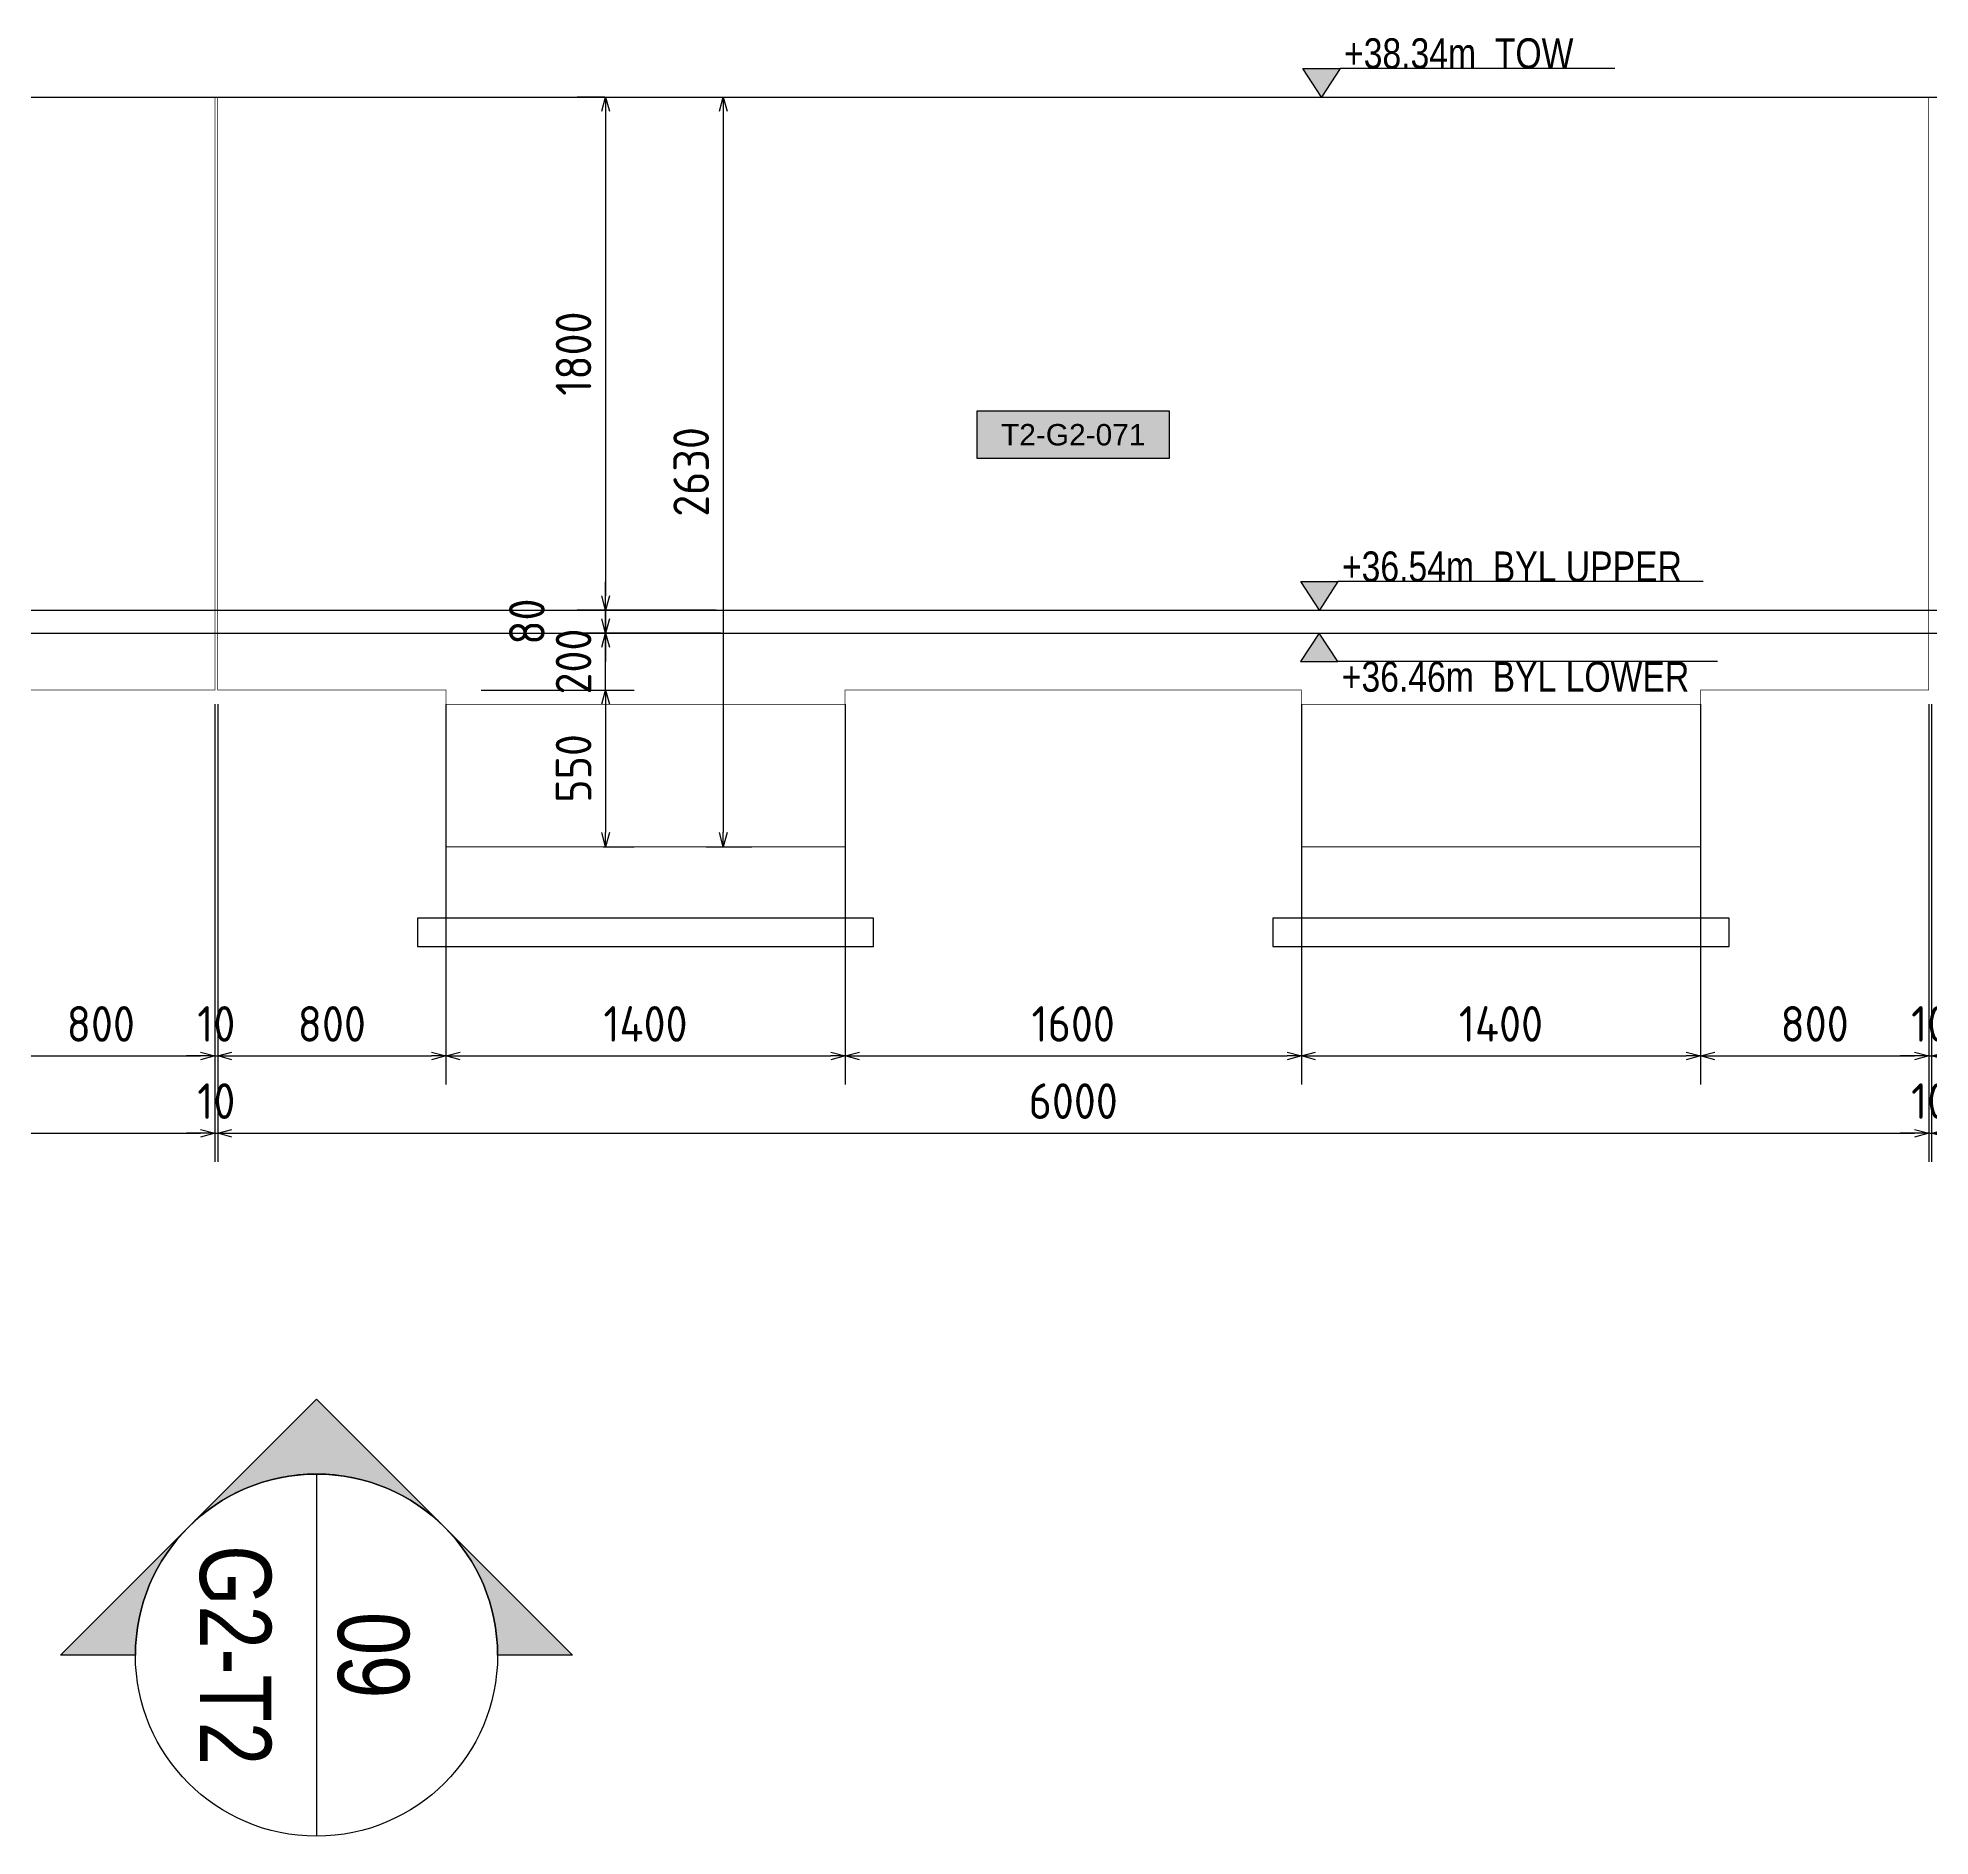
# Model space of a CAD drawing. Header units: centimetres. Extents: x -6122352 to 6876996, y -1694241 to 2592194.
# Drawn here: x 3340852 to 3347488, y 655946 to 662253 of the extents above; entities that cross this region are included whole.
import ezdxf
from ezdxf.enums import TextEntityAlignment as Align

# ---------------------------------------------------------------- set-up
doc = ezdxf.new("R2010")
doc.units = ezdxf.units.CM
doc.header["$MEASUREMENT"] = 0
doc.header["$PDMODE"] = 66
doc.header["$PDSIZE"] = 100
for name, pattern in [('CENTER', [2, 1.25, -0.25, 0.25, -0.25]), ('DASHED2', [0.375, 0.25, -0.125]), ('HIDDEN', [0.375, 0.25, -0.125])]:
    doc.linetypes.add(name, pattern=pattern)
doc.layers.get('Defpoints').update_dxf_attribs({"color": 255, "linetype": 'CENTER'})
for name, color, linetype in [('00-MI-DIM', 7, 'Continuous'), ('@MI-TYPE-01', 30, 'Continuous'), ('@MI-TYPE-02', 6, 'Continuous'), ('JML-Dimension', 1, 'Continuous'), ('PANEL-TAGS', 7, 'Continuous'), ('SECTION', 130, 'Continuous')]:
    doc.layers.add(name, color=color, linetype=linetype)
doc.styles.add('Arial Narrow', font='ARIALN.TTF', dxfattribs={"width": 0.95, "height": 500})
doc.styles.add('PANELTAG_STYLE', font='arial.ttf')
doc.styles.add('Schueco-BEMSTIL', font='isocpeur.ttf', dxfattribs={"width": 0.9})
doc.styles.add('txt-Pisa-std', font='arial.ttf', dxfattribs={"width": 0.8})
doc.dimstyles.new('MI- JWC-TXT-2.5 MM', dxfattribs={"dimscale": 1.5, "dimtxt": 2.5, "dimasz": 1, "dimexe": 2, "dimexo": 1, "dimgap": 1, "dimtad": 1, "dimdec": 0, "dimdsep": 46, "dimtxsty": 'Schueco-BEMSTIL', "dimblk": 'OPEN30', "dimcen": 0, "dimdle": 2, "dimclrd": 140, "dimclre": 8, "dimclrt": 40, "dimadec": 0, "dimazin": 2, "dimtfac": 1, "dimtdec": 0, "dimtix": 1, "dimtmove": 2, "dimatfit": 3, "dimldrblk": 'OPEN', "dimfxl": 2, "dimlwd": -1, "dimlwe": -1, "dimarcsym": 0})

# ---------------------------------------------------------------- blocks, each defined once
blk = doc.blocks.new('T2-ELE FT')
at = {"color": 12, "linetype": 'HIDDEN', "ltscale": 5, "const_width": 2}
blk.add_lwpolyline([(30306558.2, 1676365.9), (30306558.2, 1676865.9), (30307958.2, 1676865.9), (30307958.2, 1676365.9)], dxfattribs=at)
at = {"color": 12, "ltscale": 20, "const_width": 2}
blk.add_lwpolyline([(30306558.2, 1676365.9), (30307958.2, 1676365.9), (30307958.2, 1676115.9), (30306558.2, 1676115.9)], close=True, dxfattribs=at)
at = {"color": 8, "ltscale": 20}
blk.add_lwpolyline([(30306458.2, 1676115.9), (30308058.2, 1676115.9), (30308058.2, 1676015.9), (30306458.2, 1676015.9)], close=True, dxfattribs=at)
blk = doc.blocks.new('_Open30')
at = {"color": 0, "linetype": 'ByBlock', "lineweight": -2}
for p, q in [((-1, 0.27), (0, 0)), ((0, 0), (-1, -0.27)), ((0, 0), (-1, 0))]:
    blk.add_line(p, q, dxfattribs=at)
blk = doc.blocks.new('*D2177')
at = {"layer": '@MI-TYPE-01', "color": 8, "transparency": 16777216}
for p, q in [((3340672.5, 659915.6), (3340672.5, 658582.1)), ((3341472.5, 659915.6), (3341472.5, 658582.1))]:
    blk.add_line(p, q, dxfattribs=at)
at = {"layer": '@MI-TYPE-01', "color": 140, "transparency": 16777216}
blk.add_line((3340722.5, 658682.1), (3341422.5, 658682.1), dxfattribs=at)
at = {"layer": 'Defpoints', "color": 0, "transparency": 16777216}
for p in [(3340672.5, 659965.6), (3341472.5, 659965.6), (3341472.5, 658682.1)]:
    blk.add_point(p, dxfattribs=at)
at = {"layer": '@MI-TYPE-01', "color": 140, "transparency": 16777216, "xscale": 50, "yscale": 50, "zscale": 50, "rotation": 180}
blk.add_blockref('_Open30', (3340672.5, 658682.1), dxfattribs=at)
at = {"layer": '@MI-TYPE-01', "color": 140, "transparency": 16777216, "xscale": 50, "yscale": 50, "zscale": 50}
blk.add_blockref('_Open30', (3341472.5, 658682.1), dxfattribs=at)
at = {"layer": '@MI-TYPE-01', "color": 40, "transparency": 16777216, "insert": (3341072.5, 658794.6), "char_height": 125, "attachment_point": 5, "style": 'Schueco-BEMSTIL'}
blk.add_mtext('800', dxfattribs=at)
blk = doc.blocks.new('_Open')
at = {"color": 0, "linetype": 'ByBlock', "lineweight": -2}
for p, q in [((-1, 0.2), (0, 0)), ((-1, -0.2), (0, 0)), ((0, 0), (-1, 0))]:
    blk.add_line(p, q, dxfattribs=at)
blk = doc.blocks.new('*D2178')
at = {"layer": '@MI-TYPE-01', "color": 8, "transparency": 16777216}
for p, q in [((3341472.5, 659915.6), (3341472.5, 658582.1)), ((3341482.5, 659915.6), (3341482.5, 658582.1))]:
    blk.add_line(p, q, dxfattribs=at)
at = {"layer": '@MI-TYPE-01', "color": 140, "transparency": 16777216}
for p, q in [((3341422.5, 658682.1), (3341372.5, 658682.1)), ((3341472.5, 658682.1), (3341482.5, 658682.1)), ((3341532.5, 658682.1), (3341582.5, 658682.1))]:
    blk.add_line(p, q, dxfattribs=at)
at = {"layer": 'Defpoints', "color": 0, "transparency": 16777216}
for p in [(3341472.5, 659965.6), (3341482.5, 659965.6), (3341482.5, 658682.1)]:
    blk.add_point(p, dxfattribs=at)
at = {"layer": '@MI-TYPE-01', "color": 140, "transparency": 16777216, "xscale": 50, "yscale": 50, "zscale": 50}
blk.add_blockref('_Open30', (3341472.5, 658682.1), dxfattribs=at)
at = {"layer": '@MI-TYPE-01', "color": 140, "transparency": 16777216, "xscale": 50, "yscale": 50, "zscale": 50, "rotation": 180}
blk.add_blockref('_Open30', (3341482.5, 658682.1), dxfattribs=at)
at = {"layer": '@MI-TYPE-01', "color": 40, "transparency": 16777216, "insert": (3341477.5, 658794.6), "char_height": 125, "attachment_point": 5, "style": 'Schueco-BEMSTIL'}
blk.add_mtext('10', dxfattribs=at)
blk = doc.blocks.new('*D2179')
at = {"layer": '@MI-TYPE-01', "color": 8, "transparency": 16777216}
for p, q in [((3341482.5, 659915.6), (3341482.5, 658582.1)), ((3342282.5, 659915.6), (3342282.5, 658582.1))]:
    blk.add_line(p, q, dxfattribs=at)
at = {"layer": '@MI-TYPE-01', "color": 140, "transparency": 16777216}
blk.add_line((3341532.5, 658682.1), (3342232.5, 658682.1), dxfattribs=at)
at = {"layer": 'Defpoints', "color": 0, "transparency": 16777216}
for p in [(3341482.5, 659965.6), (3342282.5, 659965.6), (3342282.5, 658682.1)]:
    blk.add_point(p, dxfattribs=at)
at = {"layer": '@MI-TYPE-01', "color": 140, "transparency": 16777216, "xscale": 50, "yscale": 50, "zscale": 50, "rotation": 180}
blk.add_blockref('_Open30', (3341482.5, 658682.1), dxfattribs=at)
at = {"layer": '@MI-TYPE-01', "color": 140, "transparency": 16777216, "xscale": 50, "yscale": 50, "zscale": 50}
blk.add_blockref('_Open30', (3342282.5, 658682.1), dxfattribs=at)
at = {"layer": '@MI-TYPE-01', "color": 40, "transparency": 16777216, "insert": (3341882.5, 658794.6), "char_height": 125, "attachment_point": 5, "style": 'Schueco-BEMSTIL'}
blk.add_mtext('800', dxfattribs=at)
blk = doc.blocks.new('*D2180')
at = {"layer": '@MI-TYPE-01', "color": 8, "transparency": 16777216}
for p, q in [((3342282.5, 659915.6), (3342282.5, 658582.1)), ((3343682.5, 659915.6), (3343682.5, 658582.1))]:
    blk.add_line(p, q, dxfattribs=at)
at = {"layer": '@MI-TYPE-01', "color": 140, "transparency": 16777216}
blk.add_line((3342332.5, 658682.1), (3343632.5, 658682.1), dxfattribs=at)
at = {"layer": 'Defpoints', "color": 0, "transparency": 16777216}
for p in [(3342282.5, 659965.6), (3343682.5, 659965.6), (3343682.5, 658682.1)]:
    blk.add_point(p, dxfattribs=at)
at = {"layer": '@MI-TYPE-01', "color": 140, "transparency": 16777216, "xscale": 50, "yscale": 50, "zscale": 50, "rotation": 180}
blk.add_blockref('_Open30', (3342282.5, 658682.1), dxfattribs=at)
at = {"layer": '@MI-TYPE-01', "color": 140, "transparency": 16777216, "xscale": 50, "yscale": 50, "zscale": 50}
blk.add_blockref('_Open30', (3343682.5, 658682.1), dxfattribs=at)
at = {"layer": '@MI-TYPE-01', "color": 40, "transparency": 16777216, "insert": (3342982.5, 658794.6), "char_height": 125, "attachment_point": 5, "style": 'Schueco-BEMSTIL'}
blk.add_mtext('1400', dxfattribs=at)
blk = doc.blocks.new('*D2181')
at = {"layer": '@MI-TYPE-01', "color": 8, "transparency": 16777216}
for p, q in [((3343682.5, 659915.6), (3343682.5, 658582.1)), ((3345282.5, 659915.6), (3345282.5, 658582.1))]:
    blk.add_line(p, q, dxfattribs=at)
at = {"layer": '@MI-TYPE-01', "color": 140, "transparency": 16777216}
blk.add_line((3343732.5, 658682.1), (3345232.5, 658682.1), dxfattribs=at)
at = {"layer": 'Defpoints', "color": 0, "transparency": 16777216}
for p in [(3343682.5, 659965.6), (3345282.5, 659965.6), (3345282.5, 658682.1)]:
    blk.add_point(p, dxfattribs=at)
at = {"layer": '@MI-TYPE-01', "color": 140, "transparency": 16777216, "xscale": 50, "yscale": 50, "zscale": 50, "rotation": 180}
blk.add_blockref('_Open30', (3343682.5, 658682.1), dxfattribs=at)
at = {"layer": '@MI-TYPE-01', "color": 140, "transparency": 16777216, "xscale": 50, "yscale": 50, "zscale": 50}
blk.add_blockref('_Open30', (3345282.5, 658682.1), dxfattribs=at)
at = {"layer": '@MI-TYPE-01', "color": 40, "transparency": 16777216, "insert": (3344482.5, 658794.6), "char_height": 125, "attachment_point": 5, "style": 'Schueco-BEMSTIL'}
blk.add_mtext('1600', dxfattribs=at)
blk = doc.blocks.new('*D2182')
at = {"layer": '@MI-TYPE-01', "color": 8, "transparency": 16777216}
for p, q in [((3345282.5, 659915.6), (3345282.5, 658582.1)), ((3346682.5, 659915.6), (3346682.5, 658582.1))]:
    blk.add_line(p, q, dxfattribs=at)
at = {"layer": '@MI-TYPE-01', "color": 140, "transparency": 16777216}
blk.add_line((3345332.5, 658682.1), (3346632.5, 658682.1), dxfattribs=at)
at = {"layer": 'Defpoints', "color": 0, "transparency": 16777216}
for p in [(3345282.5, 659965.6), (3346682.5, 659965.6), (3346682.5, 658682.1)]:
    blk.add_point(p, dxfattribs=at)
at = {"layer": '@MI-TYPE-01', "color": 140, "transparency": 16777216, "xscale": 50, "yscale": 50, "zscale": 50, "rotation": 180}
blk.add_blockref('_Open30', (3345282.5, 658682.1), dxfattribs=at)
at = {"layer": '@MI-TYPE-01', "color": 140, "transparency": 16777216, "xscale": 50, "yscale": 50, "zscale": 50}
blk.add_blockref('_Open30', (3346682.5, 658682.1), dxfattribs=at)
at = {"layer": '@MI-TYPE-01', "color": 40, "transparency": 16777216, "insert": (3345982.5, 658794.6), "char_height": 125, "attachment_point": 5, "style": 'Schueco-BEMSTIL'}
blk.add_mtext('1400', dxfattribs=at)
blk = doc.blocks.new('*D2170')
at = {"layer": '@MI-TYPE-01', "color": 8, "transparency": 16777216}
for p, q in [((3346682.5, 659915.6), (3346682.5, 658582.1)), ((3347482.5, 659915.6), (3347482.5, 658582.1))]:
    blk.add_line(p, q, dxfattribs=at)
at = {"layer": '@MI-TYPE-01', "color": 140, "transparency": 16777216}
blk.add_line((3346732.5, 658682.1), (3347432.5, 658682.1), dxfattribs=at)
at = {"layer": 'Defpoints', "color": 0, "transparency": 16777216}
for p in [(3346682.5, 659965.6), (3347482.5, 659965.6), (3347482.5, 658682.1)]:
    blk.add_point(p, dxfattribs=at)
at = {"layer": '@MI-TYPE-01', "color": 140, "transparency": 16777216, "xscale": 50, "yscale": 50, "zscale": 50, "rotation": 180}
blk.add_blockref('_Open30', (3346682.5, 658682.1), dxfattribs=at)
at = {"layer": '@MI-TYPE-01', "color": 140, "transparency": 16777216, "xscale": 50, "yscale": 50, "zscale": 50}
blk.add_blockref('_Open30', (3347482.5, 658682.1), dxfattribs=at)
at = {"layer": '@MI-TYPE-01', "color": 40, "transparency": 16777216, "insert": (3347082.5, 658794.6), "char_height": 125, "attachment_point": 5, "style": 'Schueco-BEMSTIL'}
blk.add_mtext('800', dxfattribs=at)
blk = doc.blocks.new('*D2171')
at = {"layer": '@MI-TYPE-01', "color": 8, "transparency": 16777216}
for p, q in [((3347482.5, 659915.6), (3347482.5, 658582.1)), ((3347492.5, 659915.6), (3347492.5, 658582.1))]:
    blk.add_line(p, q, dxfattribs=at)
at = {"layer": '@MI-TYPE-01', "color": 140, "transparency": 16777216}
for p, q in [((3347432.5, 658682.1), (3347382.5, 658682.1)), ((3347482.5, 658682.1), (3347492.5, 658682.1)), ((3347542.5, 658682.1), (3347592.5, 658682.1))]:
    blk.add_line(p, q, dxfattribs=at)
at = {"layer": 'Defpoints', "color": 0, "transparency": 16777216}
for p in [(3347482.5, 659965.6), (3347492.5, 659965.6), (3347492.5, 658682.1)]:
    blk.add_point(p, dxfattribs=at)
at = {"layer": '@MI-TYPE-01', "color": 140, "transparency": 16777216, "xscale": 50, "yscale": 50, "zscale": 50}
blk.add_blockref('_Open30', (3347482.5, 658682.1), dxfattribs=at)
at = {"layer": '@MI-TYPE-01', "color": 140, "transparency": 16777216, "xscale": 50, "yscale": 50, "zscale": 50, "rotation": 180}
blk.add_blockref('_Open30', (3347492.5, 658682.1), dxfattribs=at)
at = {"layer": '@MI-TYPE-01', "color": 40, "transparency": 16777216, "insert": (3347487.5, 658794.6), "char_height": 125, "attachment_point": 5, "style": 'Schueco-BEMSTIL'}
blk.add_mtext('10', dxfattribs=at)
blk = doc.blocks.new('*D2156')
at = {"layer": '@MI-TYPE-01', "color": 8, "transparency": 16777216}
for p, q in [((3335472.5, 659915.6), (3335472.5, 658311.2)), ((3341472.5, 659915.6), (3341472.5, 658311.2))]:
    blk.add_line(p, q, dxfattribs=at)
at = {"layer": '@MI-TYPE-01', "color": 140, "transparency": 16777216}
blk.add_line((3335522.5, 658411.2), (3341422.5, 658411.2), dxfattribs=at)
at = {"layer": 'Defpoints', "color": 0, "transparency": 16777216}
for p in [(3335472.5, 659965.6), (3341472.5, 659965.6), (3341472.5, 658411.2)]:
    blk.add_point(p, dxfattribs=at)
at = {"layer": '@MI-TYPE-01', "color": 140, "transparency": 16777216, "xscale": 50, "yscale": 50, "zscale": 50, "rotation": 180}
blk.add_blockref('_Open30', (3335472.5, 658411.2), dxfattribs=at)
at = {"layer": '@MI-TYPE-01', "color": 140, "transparency": 16777216, "xscale": 50, "yscale": 50, "zscale": 50}
blk.add_blockref('_Open30', (3341472.5, 658411.2), dxfattribs=at)
at = {"layer": '@MI-TYPE-01', "color": 40, "transparency": 16777216, "insert": (3338472.5, 658523.7), "char_height": 125, "attachment_point": 5, "style": 'Schueco-BEMSTIL'}
blk.add_mtext('6000', dxfattribs=at)
blk = doc.blocks.new('*D2157')
at = {"layer": '@MI-TYPE-01', "color": 8, "transparency": 16777216}
for p, q in [((3341472.5, 659915.6), (3341472.5, 658311.2)), ((3341482.5, 659915.6), (3341482.5, 658311.2))]:
    blk.add_line(p, q, dxfattribs=at)
at = {"layer": '@MI-TYPE-01', "color": 140, "transparency": 16777216}
for p, q in [((3341422.5, 658411.2), (3341372.5, 658411.2)), ((3341472.5, 658411.2), (3341482.5, 658411.2)), ((3341532.5, 658411.2), (3341582.5, 658411.2))]:
    blk.add_line(p, q, dxfattribs=at)
at = {"layer": 'Defpoints', "color": 0, "transparency": 16777216}
for p in [(3341472.5, 659965.6), (3341482.5, 659965.6), (3341482.5, 658411.2)]:
    blk.add_point(p, dxfattribs=at)
at = {"layer": '@MI-TYPE-01', "color": 140, "transparency": 16777216, "xscale": 50, "yscale": 50, "zscale": 50}
blk.add_blockref('_Open30', (3341472.5, 658411.2), dxfattribs=at)
at = {"layer": '@MI-TYPE-01', "color": 140, "transparency": 16777216, "xscale": 50, "yscale": 50, "zscale": 50, "rotation": 180}
blk.add_blockref('_Open30', (3341482.5, 658411.2), dxfattribs=at)
at = {"layer": '@MI-TYPE-01', "color": 40, "transparency": 16777216, "insert": (3341477.5, 658523.7), "char_height": 125, "attachment_point": 5, "style": 'Schueco-BEMSTIL'}
blk.add_mtext('10', dxfattribs=at)
blk = doc.blocks.new('*D2158')
at = {"layer": '@MI-TYPE-01', "color": 8, "transparency": 16777216}
for p, q in [((3341482.5, 659915.6), (3341482.5, 658311.2)), ((3347482.5, 659915.6), (3347482.5, 658311.2))]:
    blk.add_line(p, q, dxfattribs=at)
at = {"layer": '@MI-TYPE-01', "color": 140, "transparency": 16777216}
blk.add_line((3341532.5, 658411.2), (3347432.5, 658411.2), dxfattribs=at)
at = {"layer": 'Defpoints', "color": 0, "transparency": 16777216}
for p in [(3341482.5, 659965.6), (3347482.5, 659965.6), (3347482.5, 658411.2)]:
    blk.add_point(p, dxfattribs=at)
at = {"layer": '@MI-TYPE-01', "color": 140, "transparency": 16777216, "xscale": 50, "yscale": 50, "zscale": 50, "rotation": 180}
blk.add_blockref('_Open30', (3341482.5, 658411.2), dxfattribs=at)
at = {"layer": '@MI-TYPE-01', "color": 140, "transparency": 16777216, "xscale": 50, "yscale": 50, "zscale": 50}
blk.add_blockref('_Open30', (3347482.5, 658411.2), dxfattribs=at)
at = {"layer": '@MI-TYPE-01', "color": 40, "transparency": 16777216, "insert": (3344482.5, 658523.7), "char_height": 125, "attachment_point": 5, "style": 'Schueco-BEMSTIL'}
blk.add_mtext('6000', dxfattribs=at)
blk = doc.blocks.new('*D2159')
at = {"layer": '@MI-TYPE-01', "color": 8, "transparency": 16777216}
for p, q in [((3347482.5, 659915.6), (3347482.5, 658311.2)), ((3347492.5, 659915.6), (3347492.5, 658311.2))]:
    blk.add_line(p, q, dxfattribs=at)
at = {"layer": '@MI-TYPE-01', "color": 140, "transparency": 16777216}
for p, q in [((3347432.5, 658411.2), (3347382.5, 658411.2)), ((3347482.5, 658411.2), (3347492.5, 658411.2)), ((3347542.5, 658411.2), (3347592.5, 658411.2))]:
    blk.add_line(p, q, dxfattribs=at)
at = {"layer": 'Defpoints', "color": 0, "transparency": 16777216}
for p in [(3347482.5, 659965.6), (3347492.5, 659965.6), (3347492.5, 658411.2)]:
    blk.add_point(p, dxfattribs=at)
at = {"layer": '@MI-TYPE-01', "color": 140, "transparency": 16777216, "xscale": 50, "yscale": 50, "zscale": 50}
blk.add_blockref('_Open30', (3347482.5, 658411.2), dxfattribs=at)
at = {"layer": '@MI-TYPE-01', "color": 140, "transparency": 16777216, "xscale": 50, "yscale": 50, "zscale": 50, "rotation": 180}
blk.add_blockref('_Open30', (3347492.5, 658411.2), dxfattribs=at)
at = {"layer": '@MI-TYPE-01', "color": 40, "transparency": 16777216, "insert": (3347487.5, 658523.7), "char_height": 125, "attachment_point": 5, "style": 'Schueco-BEMSTIL'}
blk.add_mtext('10', dxfattribs=at)
blk = doc.blocks.new('PANELTAG')
at = {"layer": 'PANEL-TAGS', "color": 1}
blk.add_lwpolyline([(-13.5, -3.3), (13.5, -3.3), (13.5, 3.3), (-13.5, 3.3)], close=True, dxfattribs=at)
at = {"layer": 'PANEL-TAGS', "color": 40, "true_color": 0xffd700}
blk.add_solid([(-13.5, -3.3), (13.5, -3.3), (-13.5, 3.3), (13.5, 3.3)], dxfattribs=at)
at = {"layer": 'PANEL-TAGS', "color": 5, "style": 'PANELTAG_STYLE'}
blk.add_attdef('TAGNO', text='', height=3, dxfattribs=at).set_placement((0, 0), align=Align.CENTER)
blk = doc.blocks.new('*D2243')
at = {"layer": '@MI-TYPE-01', "color": 8, "transparency": 16777216}
for p, q in [((3343195.1, 662045.6), (3343355.2, 662045.6)), ((3343195.1, 659415.6), (3343355.2, 659415.6))]:
    blk.add_line(p, q, dxfattribs=at)
at = {"layer": '@MI-TYPE-01', "color": 140, "transparency": 16777216}
blk.add_line((3343255.2, 661995.6), (3343255.2, 659465.6), dxfattribs=at)
at = {"layer": 'Defpoints', "color": 0, "transparency": 16777216}
for p in [(3343145.1, 662045.6), (3343145.1, 659415.6), (3343255.2, 659415.6)]:
    blk.add_point(p, dxfattribs=at)
at = {"layer": '@MI-TYPE-01', "color": 140, "transparency": 16777216, "xscale": 50, "yscale": 50, "zscale": 50}
for p, rotation in [((3343255.2, 662045.6), 90), ((3343255.2, 659415.6), 270)]:
    blk.add_blockref('_Open30', p, dxfattribs=dict(at, rotation=rotation))
at = {"layer": '@MI-TYPE-01', "color": 40, "transparency": 16777216, "insert": (3343142.7, 660730.6), "char_height": 125, "attachment_point": 5, "rotation": 90, "style": 'Schueco-BEMSTIL'}
blk.add_mtext('2630', dxfattribs=at)
blk = doc.blocks.new('*D2244')
at = {"layer": '@MI-TYPE-01', "color": 8, "transparency": 16777216}
for p, q in [((3342839.5, 662045.6), (3342742.7, 662045.6)), ((3342839.5, 660245.6), (3342742.7, 660245.6))]:
    blk.add_line(p, q, dxfattribs=at)
at = {"layer": '@MI-TYPE-01', "color": 140, "transparency": 16777216}
blk.add_line((3342842.7, 661995.6), (3342842.7, 660295.6), dxfattribs=at)
at = {"layer": 'Defpoints', "color": 0, "transparency": 16777216}
for p in [(3342889.5, 662045.6), (3342842.7, 660245.6), (3342889.5, 660245.6)]:
    blk.add_point(p, dxfattribs=at)
at = {"layer": '@MI-TYPE-01', "color": 140, "transparency": 16777216, "xscale": 50, "yscale": 50, "zscale": 50}
for p, rotation in [((3342842.7, 662045.6), 90), ((3342842.7, 660245.6), 270)]:
    blk.add_blockref('_Open30', p, dxfattribs=dict(at, rotation=rotation))
at = {"layer": '@MI-TYPE-01', "color": 40, "transparency": 16777216, "insert": (3342730.2, 661145.6), "char_height": 125, "attachment_point": 5, "rotation": 90, "style": 'Schueco-BEMSTIL'}
blk.add_mtext('1800', dxfattribs=at)
blk = doc.blocks.new('*D2245')
at = {"layer": '@MI-TYPE-01', "color": 140, "transparency": 16777216}
for p, q in [((3342842.7, 660295.6), (3342842.7, 660345.6)), ((3342842.7, 660245.6), (3342842.7, 660165.6)), ((3342842.7, 660115.6), (3342842.7, 660065.6))]:
    blk.add_line(p, q, dxfattribs=at)
at = {"layer": '@MI-TYPE-01', "color": 8, "transparency": 16777216}
for p, q in [((3343230.3, 660245.6), (3342742.7, 660245.6)), ((3343247.4, 660165.6), (3342742.7, 660165.6))]:
    blk.add_line(p, q, dxfattribs=at)
at = {"layer": 'Defpoints', "color": 0, "transparency": 16777216}
for p in [(3343280.3, 660245.6), (3342842.7, 660165.6), (3343297.4, 660165.6)]:
    blk.add_point(p, dxfattribs=at)
at = {"layer": '@MI-TYPE-01', "color": 140, "transparency": 16777216, "xscale": 50, "yscale": 50, "zscale": 50}
for p, rotation in [((3342842.7, 660245.6), 270), ((3342842.7, 660165.6), 90)]:
    blk.add_blockref('_Open30', p, dxfattribs=dict(at, rotation=rotation))
at = {"layer": '@MI-TYPE-01', "color": 40, "transparency": 16777216, "insert": (3342566.6, 660205.6), "char_height": 125, "attachment_point": 5, "rotation": 90, "style": 'Schueco-BEMSTIL'}
blk.add_mtext('80', dxfattribs=at)
blk = doc.blocks.new('*D2246')
at = {"layer": '@MI-TYPE-01', "color": 8, "transparency": 16777216}
for p, q in [((3342406.2, 659965.6), (3342942.7, 659965.6)), ((3342834.3, 659415.6), (3342942.7, 659415.6))]:
    blk.add_line(p, q, dxfattribs=at)
at = {"layer": '@MI-TYPE-01', "color": 140, "transparency": 16777216}
blk.add_line((3342842.7, 659915.6), (3342842.7, 659465.6), dxfattribs=at)
at = {"layer": 'Defpoints', "color": 0, "transparency": 16777216}
for p in [(3342356.2, 659965.6), (3342784.3, 659415.6), (3342842.7, 659415.6)]:
    blk.add_point(p, dxfattribs=at)
at = {"layer": '@MI-TYPE-01', "color": 140, "transparency": 16777216, "xscale": 50, "yscale": 50, "zscale": 50}
for p, rotation in [((3342842.7, 659965.6), 90), ((3342842.7, 659415.6), 270)]:
    blk.add_blockref('_Open30', p, dxfattribs=dict(at, rotation=rotation))
at = {"layer": '@MI-TYPE-01', "color": 40, "transparency": 16777216, "insert": (3342730.2, 659690.6), "char_height": 125, "attachment_point": 5, "rotation": 90, "style": 'Schueco-BEMSTIL'}
blk.add_mtext('550', dxfattribs=at)
blk = doc.blocks.new('*D2242')
at = {"layer": '@MI-TYPE-01', "color": 140, "transparency": 16777216}
for p, q in [((3342842.7, 660215.6), (3342842.7, 660265.6)), ((3342842.7, 659965.6), (3342842.7, 660165.6)), ((3342842.7, 659915.6), (3342842.7, 659865.6))]:
    blk.add_line(p, q, dxfattribs=at)
at = {"layer": '@MI-TYPE-01', "color": 8, "transparency": 16777216}
for p, q in [((3342892.7, 660165.6), (3342942.7, 660165.6)), ((3342406.2, 659965.6), (3342942.7, 659965.6))]:
    blk.add_line(p, q, dxfattribs=at)
at = {"layer": 'Defpoints', "color": 0, "transparency": 16777216}
for p in [(3342842.7, 660165.6), (3342842.7, 660165.6), (3342356.2, 659965.6)]:
    blk.add_point(p, dxfattribs=at)
at = {"layer": '@MI-TYPE-01', "color": 140, "transparency": 16777216, "xscale": 50, "yscale": 50, "zscale": 50}
for p, rotation in [((3342842.7, 660165.6), 270), ((3342842.7, 659965.6), 90)]:
    blk.add_blockref('_Open30', p, dxfattribs=dict(at, rotation=rotation))
at = {"layer": '@MI-TYPE-01', "color": 40, "transparency": 16777216, "insert": (3342730.2, 660065.6), "char_height": 125, "attachment_point": 5, "rotation": 90, "style": 'Schueco-BEMSTIL'}
blk.add_mtext('200', dxfattribs=at)
blk = doc.blocks.new('*U1142')
at = {"layer": 'JML-Dimension'}
h = blk.add_hatch(color=10, dxfattribs=at)
h.dxf.hatch_style = 1
h.paths.add_polyline_path([(0, 0), (-1.54, 2.37), (1.54, 2.37)])
blk.add_line((24.31, 2.37), (1.54, 2.37), dxfattribs=at)
blk.add_lwpolyline([(0, 0), (-1.54, 2.37), (1.54, 2.37), (0, 0)], dxfattribs=at)
at = {"color": 5, "style": 'txt-Pisa-std', "width": 0.8}
blk.add_attdef('+0.0', text='', height=2.5, dxfattribs=at).set_placement((1.87, 2.37), align=Align.BOTTOM_LEFT)
blk = doc.blocks.new('*U1445')
at = {"layer": 'JML-Dimension'}
h = blk.add_hatch(color=10, dxfattribs=at)
h.dxf.hatch_style = 1
h.paths.add_polyline_path([(0, 0), (-1.54, 2.37), (1.54, 2.37)])
blk.add_line((31.81, 2.37), (1.54, 2.37), dxfattribs=at)
blk.add_lwpolyline([(0, 0), (-1.54, 2.37), (1.54, 2.37), (0, 0)], dxfattribs=at)
at = {"color": 5, "style": 'txt-Pisa-std', "width": 0.8}
blk.add_attdef('+0.0', text='', height=2.5, dxfattribs=at).set_placement((1.87, 2.37), align=Align.BOTTOM_LEFT)
blk = doc.blocks.new('*U1446')
at = {"layer": 'JML-Dimension'}
h = blk.add_hatch(color=10, dxfattribs=at)
h.dxf.hatch_style = 1
h.paths.add_polyline_path([(0, 0), (-1.54, 2.37), (1.54, 2.37)])
blk.add_line((33.03, 2.37), (1.54, 2.37), dxfattribs=at)
blk.add_lwpolyline([(0, 0), (-1.54, 2.37), (1.54, 2.37), (0, 0)], dxfattribs=at)
at = {"color": 5, "style": 'txt-Pisa-std', "width": 0.8}
blk.add_attdef('+0.0', text='', height=2.5, dxfattribs=at).set_placement((1.87, 2.37), align=Align.BOTTOM_LEFT)
blk = doc.blocks.new('*U1430')
h = blk.add_hatch(color=94)
edge = h.paths.add_edge_path()
edge.add_line((0, -6.35), (0, -8.98))
edge.add_line((0, -8.98), (-8.98, 0))
edge.add_line((-8.98, 0), (0, 8.98))
edge.add_line((0, 8.98), (0, 6.35))
edge.add_arc((0, 0), 6.35, 90, 270)
at = {"color": 94}
blk.add_line((-6.35, 0), (6.35, 0), dxfattribs=at)
for points in [[(0, -6.35), (0, -8.98), (-8.98, 0), (0, 8.98), (0, 6.35, 1)], [(-4.49, 4.49, 0.414214), (-4.49, -4.49), (-8.98, 0), (-4.49, 4.49)]]:
    blk.add_lwpolyline(points, format="xyb", close=True)
blk.add_circle((0, 0), 6.35, dxfattribs=at)
at = {"style": 'Arial Narrow', "width": 0.95, "flags": 8}
blk.add_attdef('VIEWNUMBER', text='', height=2.5, dxfattribs=at).set_placement((0, 0), align=Align.BOTTOM_CENTER)
blk.add_attdef('SHEETNUMBER', text='', height=2.5, dxfattribs=at).set_placement((0, -1.588), align=Align.TOP_CENTER)

msp = doc.modelspace()

# ---------------------------------------------------------------- linework, layer by layer
at = {"layer": '@MI-TYPE-01', "const_width": 2.5}
for points in [[(3341472.54485, 662045.63791), (3335472.54485, 662045.63791), (3335472.54485, 659965.63796), (3336272.54485, 659965.63796), (3336272.54485, 659415.63796), (3337672.54485, 659415.63796), (3337672.54485, 659965.63796), (3339272.54485, 659965.63796), (3339272.54485, 659415.63796), (3340672.54485, 659415.63796), (3340672.54485, 659965.63796), (3341472.54485, 659965.63796)], [(3347482.54485, 662045.63791), (3341482.54485, 662045.63791), (3341482.54485, 659965.63796), (3342282.54485, 659965.63796), (3342282.54485, 659415.63796), (3343682.54485, 659415.63796), (3343682.54485, 659965.63796), (3345282.54485, 659965.63796), (3345282.54485, 659415.63796), (3346682.54485, 659415.63796), (3346682.54485, 659965.63796), (3347482.54485, 659965.63796)]]:
    msp.add_lwpolyline(points, close=True, dxfattribs=at)
at = {"layer": '@MI-TYPE-02', "color": 160, "linetype": 'DASHED2', "ltscale": 5}
for points in [[(3329322.54485, 662045.63791), (3353159.08873, 662045.63791)], [(3329462.54485, 660245.63796), (3353392.54485, 660245.63796)], [(3329462.54485, 660165.63796), (3353392.54485, 660165.63796)]]:
    msp.add_lwpolyline(points, dxfattribs=at)

# ---------------------------------------------------------------- block references
at = {"color": 2, "xscale": -1}
for p in [(33650240.70641, -1016950.23581), (33653240.70641, -1016950.23581)]:
    msp.add_blockref('T2-ELE FT', p, dxfattribs=at)
at = {"layer": '00-MI-DIM'}
ref = msp.add_blockref('*U1430', (3341828.821, 656580.59279), dxfattribs=dict(at, xscale=100, yscale=100, zscale=100, rotation=270))
ref.add_attrib('VIEWNUMBER', '09', dxfattribs={"layer": '0', "height": 250, "rotation": 270, "style": 'Arial Narrow', "width": 0.95}).set_placement((3341828.821, 656580.59279), align=Align.BOTTOM_CENTER)
ref.add_attrib('SHEETNUMBER', 'G2-T2', dxfattribs={"layer": '0', "height": 250, "rotation": 270, "style": 'Arial Narrow', "width": 0.95}).set_placement((3341670.071, 656580.59279), align=Align.TOP_CENTER)
at = {"layer": 'PANEL-TAGS'}
ref = msp.add_blockref('PANELTAG', (3344482.54485, 660861.19428), dxfattribs=dict(at, xscale=25, yscale=25, zscale=25))
ref.add_attrib('TAGNO', 'T2-G2-071', dxfattribs={"color": 5, "height": 75, "style": 'PANELTAG_STYLE'}).set_placement((3344482.54485, 660861.19428), align=Align.MIDDLE_CENTER)
at = {"layer": 'SECTION', "color": 6}
ref = msp.add_blockref('*U1142', (3345353.0016, 662045.63791), dxfattribs=dict(at, xscale=42.30147098076819, yscale=42.30147098076819, zscale=42.30147098076819))
ref.add_attrib('+0.0', '+38.34m  TOW', (3345432.13025, 662145.89498), dxfattribs={"layer": 'JML-Dimension', "color": 5, "height": 105.7536775, "style": 'txt-Pisa-std', "width": 0.8})
ref = msp.add_blockref('*U1445', (3345345.70811, 660245.63796), dxfattribs=dict(at, xscale=42.30147098076819, yscale=42.30147098076819, zscale=42.30147098076819))
ref.add_attrib('+0.0', '+36.54m  BYL UPPER', (3345424.83676, 660345.89502), dxfattribs={"layer": 'JML-Dimension', "color": 5, "height": 105.7536775, "style": 'txt-Pisa-std', "width": 0.8})
ref = msp.add_blockref('*U1446', (3345345.16811, 660165.63796), dxfattribs=dict(at, xscale=-42.30147098076819, yscale=42.30147098076819, zscale=42.30147098076819, rotation=180))
ref.add_attrib('+0.0', '+36.46m  BYL LOWER', (3345424.29676, 659959.62721), dxfattribs={"layer": 'JML-Dimension', "color": 5, "height": 105.7536775, "style": 'txt-Pisa-std', "width": 0.8})

# ---------------------------------------------------------------- dimensions: what is measured, and where the dimension line sits
at = {"layer": '@MI-TYPE-01'}
for base, p1, p2, picture, middle in [((3342842.68951, 660245.63796), (3342889.45207, 662045.63791), (3342889.45207, 660245.63796), '*D2244', (3342730.18951, 661145.63793)), ((3343255.15112, 659415.63796), (3343145.05105, 662045.63791), (3343145.05105, 659415.63796), '*D2243', (3343142.65112, 660730.63793)), ((3342842.68951, 660165.63796), (3342356.19411, 659965.63796), (3342842.68951, 660165.63796), '*D2242', (3342730.18951, 660065.63796)), ((3342842.68951, 659415.63796), (3342356.19411, 659965.63796), (3342784.33539, 659415.63796), '*D2246', (3342730.18951, 659690.63796))]:
    dim = msp.add_linear_dim(base=base, p1=p1, p2=p2, angle=90, dimstyle='MI- JWC-TXT-2.5 MM', dxfattribs=at)
    dim.commit()
    dim.dimension.update_dxf_attribs({"geometry": picture, "text_midpoint": middle})
dim = msp.add_linear_dim(base=(3342842.68951, 660165.63796), p1=(3343280.3405, 660245.63796), p2=(3343297.44804, 660165.63796), angle=90, dimstyle='MI- JWC-TXT-2.5 MM', dxfattribs=at)
dim.commit()
dim.dimension.update_dxf_attribs({"geometry": '*D2245', "text_midpoint": (3342566.59495, 660205.63796), "dimtype": 160})
for base, p1, p2, picture, middle in [((3341472.54485, 658411.17434), (3335472.54485, 659965.63796), (3341472.54485, 659965.63796), '*D2156', (3338472.54485, 658523.67434)), ((3341472.54485, 658682.05647), (3340672.54485, 659965.63796), (3341472.54485, 659965.63796), '*D2177', (3341072.54485, 658794.55647)), ((3341482.54485, 658682.05647), (3341472.54485, 659965.63796), (3341482.54485, 659965.63796), '*D2178', (3341477.54485, 658794.55647)), ((3341482.54485, 658411.17434), (3341472.54485, 659965.63796), (3341482.54485, 659965.63796), '*D2157', (3341477.54485, 658523.67434)), ((3342282.54485, 658682.05647), (3341482.54485, 659965.63796), (3342282.54485, 659965.63796), '*D2179', (3341882.54485, 658794.55647)), ((3347482.54485, 658411.17434), (3341482.54485, 659965.63796), (3347482.54485, 659965.63796), '*D2158', (3344482.54485, 658523.67434)), ((3343682.54485, 658682.05647), (3342282.54485, 659965.63796), (3343682.54485, 659965.63796), '*D2180', (3342982.54485, 658794.55647)), ((3345282.54485, 658682.05647), (3343682.54485, 659965.63796), (3345282.54485, 659965.63796), '*D2181', (3344482.54485, 658794.55647)), ((3346682.54485, 658682.05647), (3345282.54485, 659965.63796), (3346682.54485, 659965.63796), '*D2182', (3345982.54485, 658794.55647)), ((3347482.54485, 658682.05647), (3346682.54485, 659965.63796), (3347482.54485, 659965.63796), '*D2170', (3347082.54485, 658794.55647)), ((3347492.54485, 658682.05647), (3347482.54485, 659965.63796), (3347492.54485, 659965.63796), '*D2171', (3347487.54485, 658794.55647)), ((3347492.54485, 658411.17434), (3347482.54485, 659965.63796), (3347492.54485, 659965.63796), '*D2159', (3347487.54485, 658523.67434))]:
    dim = msp.add_linear_dim(base=base, p1=p1, p2=p2, dimstyle='MI- JWC-TXT-2.5 MM', dxfattribs=at)
    dim.commit()
    dim.dimension.update_dxf_attribs({"geometry": picture, "text_midpoint": middle})

doc.saveas('drawing.dxf')
